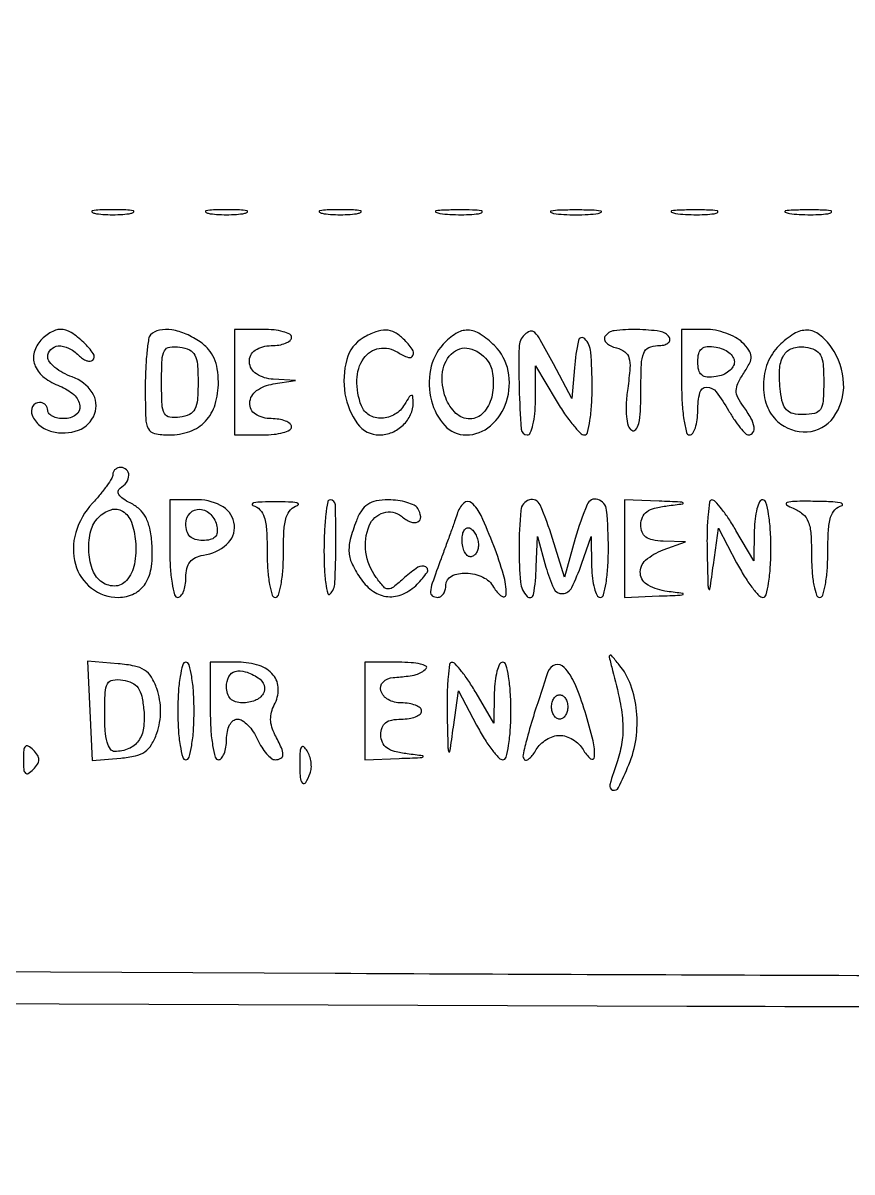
# Model space of a CAD drawing. Header units: millimetres. Extents: x 357084 to 357504, y 509210 to 509507.
# Drawn here: x 357261.86 to 357269.52, y 509429.33 to 509439.96 of the extents above; entities that cross this region are included whole.
import ezdxf

# ---------------------------------------------------------------- set-up
doc = ezdxf.new("R2010")
doc.units = ezdxf.units.MM

msp = doc.modelspace()

# ---------------------------------------------------------------- linework, layer by layer
for points in [[(357259.331, 509475.82), (357259.157, 509475.674, 0.084536), (357258.988, 509475.473, 0.134286), (357258.929, 509475.258, 0.129644), (357258.987, 509475.037, 0.07608), (357259.157, 509474.822, -0.033131), (357259.271, 509474.701, -0.069335), (357259.337, 509474.592, -0.069397), (357259.372, 509474.468, -0.033242), (357259.383, 509474.303), (357259.383, 509473.996), (357256.642, 509473.996), (357253.9, 509473.996), (357253.901, 509452.456), (357253.902, 509430.916), (357267.994, 509430.866, 0.000121), (357273.783, 509430.846, 0.000124), (357279.523, 509430.83, 0.00012), (357284.504, 509430.819, 0.000523), (357287.452, 509430.816), (357292.817, 509430.816)], [(357292.5, 509431.116), (357283.883, 509431.116, -0.000434), (357279.831, 509431.12, -0.000217), (357274.705, 509431.131, -0.000215), (357269.399, 509431.147, -0.000318), (357264.741, 509431.166), (357254.217, 509431.216), (357254.212, 509442.299, 0.000338), (357254.206, 509447.283, 0.000211), (357254.193, 509453.121, 0.000212), (357254.175, 509458.875, 0.000386)]]:
    msp.add_lwpolyline(points, format="xyb")
for points in [[(357262.518, 509438.197, 0.029693), (357262.595, 509438.187, 0.017887), (357262.687, 509438.184, 0.017887), (357262.779, 509438.187, 0.029693), (357262.856, 509438.197, 0.142433), (357262.879, 509438.209, 0.611425), (357262.876, 509438.22, 0.039503), (357262.808, 509438.228, 0.008087), (357262.687, 509438.23, 0.008087), (357262.566, 509438.228, 0.039503), (357262.498, 509438.22, 0.611425), (357262.495, 509438.209, 0.142433)], [(357263.569, 509438.197, 0.029693), (357263.646, 509438.187, 0.017887), (357263.738, 509438.184, 0.017887), (357263.83, 509438.187, 0.029693), (357263.907, 509438.197, 0.142433), (357263.931, 509438.209, 0.611425), (357263.927, 509438.22, 0.039503), (357263.859, 509438.228, 0.008087), (357263.738, 509438.23, 0.008087), (357263.617, 509438.228, 0.039503), (357263.549, 509438.22, 0.611425), (357263.546, 509438.209, 0.142433)], [(357264.621, 509438.197, 0.029693), (357264.698, 509438.187, 0.017887), (357264.79, 509438.184, 0.017887), (357264.882, 509438.187, 0.029693), (357264.959, 509438.197, 0.142433), (357264.982, 509438.209, 0.611425), (357264.979, 509438.22, 0.039503), (357264.911, 509438.228, 0.008087), (357264.79, 509438.23, 0.008087), (357264.669, 509438.228, 0.039503), (357264.601, 509438.22, 0.611425), (357264.597, 509438.209, 0.142433)], [(357265.711, 509438.196, 0.022548), (357265.802, 509438.187, 0.015659), (357265.907, 509438.184, 0.015827), (357266.007, 509438.187, 0.031163), (357266.086, 509438.197, 0.248898), (357266.1, 509438.209, 0.49082), (357266.094, 509438.22, 0.030832), (357266.013, 509438.227, 0.00738), (357265.879, 509438.229, 0.006817), (357265.744, 509438.226, 0.040183), (357265.674, 509438.219, 0.720633), (357265.673, 509438.208, 0.075924)], [(357266.761, 509438.196, 0.023547), (357266.855, 509438.187, 0.014044), (357266.967, 509438.183, 0.014044), (357267.08, 509438.187, 0.023547), (357267.174, 509438.196, 0.124239), (357267.201, 509438.208, 0.664672), (357267.198, 509438.218, 0.03126), (357267.115, 509438.226, 0.006336), (357266.967, 509438.228, 0.006336), (357266.819, 509438.226, 0.03126), (357266.736, 509438.218, 0.664672), (357266.734, 509438.208, 0.124239)], [(357267.888, 509438.196, 0.022548), (357267.98, 509438.187, 0.015659), (357268.084, 509438.184, 0.015827), (357268.185, 509438.187, 0.031163), (357268.264, 509438.197, 0.248898), (357268.278, 509438.209, 0.49082), (357268.272, 509438.22, 0.030832), (357268.191, 509438.227, 0.00738), (357268.056, 509438.229, 0.006817), (357267.922, 509438.226, 0.040183), (357267.852, 509438.219, 0.720633), (357267.851, 509438.208, 0.075924)], [(357268.94, 509438.196, 0.022548), (357269.031, 509438.187, 0.015659), (357269.136, 509438.184, 0.015827), (357269.236, 509438.187, 0.031163), (357269.315, 509438.197, 0.248898), (357269.33, 509438.209, 0.49082), (357269.323, 509438.22, 0.030832), (357269.243, 509438.227, 0.00738), (357269.108, 509438.229, 0.006817), (357268.973, 509438.226, 0.040183), (357268.903, 509438.219, 0.720633), (357268.902, 509438.208, 0.075924)], [(357262.012, 509437.012, 0.125206), (357261.958, 509436.898, 0.155088), (357261.971, 509436.782, 0.12651), (357262.054, 509436.678, 0.070906), (357262.197, 509436.599, -0.090587), (357262.327, 509436.52, -0.180878), (357262.382, 509436.416, -0.277781), (357262.346, 509436.332, -0.155573), (357262.236, 509436.298, -0.048028), (357262.179, 509436.303, -0.068025), (357262.13, 509436.32, -0.088204), (357262.098, 509436.344, -0.191087), (357262.086, 509436.373, 0.099038), (357262.08, 509436.401, 0.097945), (357262.064, 509436.426, 0.097945), (357262.04, 509436.442, 0.099038), (357262.011, 509436.448, 0.269354), (357261.946, 509436.41, 0.23334), (357261.941, 509436.33, 0.123368), (357262.013, 509436.234, 0.109258), (357262.125, 509436.178, 0.150875), (357262.369, 509436.191, 0.219513), (357262.519, 509436.341, 0.239214), (357262.496, 509436.541, 0.163826), (357262.311, 509436.684, -0.038986), (357262.225, 509436.722, -0.048318), (357262.152, 509436.771, -0.055992), (357262.102, 509436.822, -0.167193), (357262.086, 509436.868, -0.192125), (357262.114, 509436.938, -0.190705), (357262.183, 509436.97, -0.129496), (357262.278, 509436.951, -0.082199), (357262.37, 509436.885, 0.045723), (357262.407, 509436.854, 0.065644), (357262.446, 509436.834, 0.085674), (357262.479, 509436.829, 0.198541), (357262.502, 509436.838, 0.361358), (357262.507, 509436.899, 0.051691), (357262.419, 509437.003, 0.049467), (357262.301, 509437.095, 0.142166), (357262.203, 509437.124, 0.089557), (357262.158, 509437.116, 0.043118), (357262.106, 509437.091, 0.040905), (357262.055, 509437.055, 0.046259)], [(357263.037, 509437.074, 0.161051), (357263.018, 509437.034, 0.011119), (357263.002, 509436.91, 0.014928), (357262.991, 509436.757, 0.010625), (357262.987, 509436.585, 0.007185), (357262.991, 509436.299, 0.10957), (357263.016, 509436.204, 0.234203), (357263.074, 509436.16, 0.046356), (357263.207, 509436.147, 0.085219), (357263.4, 509436.18, 0.120719), (357263.544, 509436.275, 0.115196), (357263.633, 509436.43, 0.072986), (357263.663, 509436.637, 0.040604), (357263.653, 509436.758, 0.065421), (357263.623, 509436.857, 0.072017), (357263.572, 509436.939, 0.062224), (357263.496, 509437.007, 0.050256), (357263.365, 509437.08, 0.066479), (357263.233, 509437.118, 0.080936), (357263.118, 509437.116, 0.152923)], [(357263.813, 509436.636), (357263.813, 509436.147), (357264.076, 509436.147, 0.027026), (357264.177, 509436.153, 0.042582), (357264.262, 509436.169, 0.052312), (357264.322, 509436.194, 0.277684), (357264.339, 509436.223, 0.226478), (357264.325, 509436.251, 0.074992), (357264.284, 509436.276, 0.057076), (357264.223, 509436.292, 0.038131), (357264.151, 509436.298, -0.140518), (357264.006, 509436.339, -0.27425), (357263.953, 509436.443, -0.22705), (357264.016, 509436.557, -0.117815), (357264.17, 509436.619), (357264.377, 509436.651), (357264.17, 509436.662, -0.129317), (357264.015, 509436.712, -0.239895), (357263.949, 509436.823, -0.271961), (357264.004, 509436.93, -0.143169), (357264.151, 509436.973, 0.038131), (357264.223, 509436.979, 0.057076), (357264.284, 509436.996, 0.074992), (357264.325, 509437.02, 0.226478), (357264.339, 509437.049, 0.277684), (357264.322, 509437.078, 0.052312), (357264.262, 509437.102, 0.042582), (357264.177, 509437.118, 0.027026), (357264.076, 509437.124), (357263.813, 509437.124)], [(357265.002, 509437.046, 0.197877), (357264.849, 509436.845, 0.107006), (357264.833, 509436.529, 0.115225), (357264.949, 509436.251, 0.241194), (357265.152, 509436.147, 0.099509), (357265.268, 509436.171, 0.091353), (357265.371, 509436.238, 0.094085), (357265.44, 509436.335, 0.114002), (357265.463, 509436.444, 0.02108), (357265.46, 509436.503, 0.439142), (357265.447, 509436.513, 0.207524), (357265.427, 509436.5, 0.009158), (357265.384, 509436.429, -0.126242), (357265.294, 509436.338, -0.128048), (357265.172, 509436.302, -0.142699), (357265.057, 509436.331, -0.168845), (357264.985, 509436.416, -0.095375), (357264.943, 509436.656, -0.146493), (357265.006, 509436.856, -0.206219), (357265.148, 509436.947, -0.181916), (357265.321, 509436.912, 0.051478), (357265.419, 509436.864, 0.395186), (357265.461, 509436.882, 0.26776), (357265.455, 509436.94, 0.039226), (357265.375, 509437.034, 0.071261), (357265.294, 509437.094, 0.11752), (357265.212, 509437.117, 0.099518), (357265.118, 509437.101, 0.041109)], [(357265.74, 509436.986, 0.138885), (357265.623, 509436.75, 0.108198), (357265.632, 509436.463, 0.123793), (357265.756, 509436.234, 0.210679), (357265.952, 509436.147, 0.18079), (357266.179, 509436.232, 0.137236), (357266.326, 509436.456, 0.127256), (357266.342, 509436.738, 0.148304), (357266.216, 509436.973, 0.052883), (357266.084, 509437.08, 0.137629), (357265.968, 509437.116, 0.149868), (357265.857, 509437.085, 0.066893)], [(357266.492, 509437.074, 0.193173), (357266.442, 509436.958, 0.012283), (357266.443, 509436.58, 0.009829), (357266.461, 509436.2, 0.394915), (357266.517, 509436.147, 0.303081), (357266.546, 509436.167, 0.04014), (357266.57, 509436.241, 0.03557), (357266.587, 509436.344, 0.022191), (357266.593, 509436.467), (357266.593, 509436.786), (357266.785, 509436.467, 0.015225), (357266.863, 509436.344, 0.021695), (357266.941, 509436.241, 0.01856), (357267.009, 509436.163, 0.205045), (357267.047, 509436.147, 0.345417), (357267.075, 509436.169, 0.02113), (357267.097, 509436.28, 0.024216), (357267.112, 509436.425, 0.014776), (357267.118, 509436.598, 0.019362), (357267.105, 509436.913, 0.175356), (357267.049, 509437.037, 0.600894), (357266.99, 509437.02, 0.030736), (357266.953, 509436.767), (357266.93, 509436.485), (357266.759, 509436.804, 0.004087), (357266.637, 509437.028, 0.069004), (357266.587, 509437.095, 0.282172), (357266.544, 509437.106, 0.118945)], [(357267.236, 509437.057, 0.216585), (357267.232, 509437.029, 0.124745), (357267.25, 509436.999, 0.082527), (357267.289, 509436.971, 0.047449), (357267.343, 509436.952, -0.089747), (357267.42, 509436.916, -0.173834), (357267.458, 509436.861, -0.088226), (357267.467, 509436.767, -0.01319), (357267.446, 509436.577, 0.019404), (357267.432, 509436.432, 0.039141), (357267.434, 509436.316, 0.051349), (357267.451, 509436.233, 0.180455), (357267.484, 509436.19, 0.376229), (357267.521, 509436.197, 0.115324), (357267.548, 509436.252, 0.044879), (357267.564, 509436.367, 0.01158), (357267.568, 509436.556, -0.009435), (357267.573, 509436.798, -0.079413), (357267.594, 509436.904, -0.19537), (357267.64, 509436.955, -0.111537), (357267.723, 509436.973, 0.047867), (357267.779, 509436.979, 0.104212), (357267.818, 509436.996, 0.181468), (357267.835, 509437.02, 0.202618), (357267.831, 509437.049, 0.221556), (357267.745, 509437.105, 0.032699), (357267.533, 509437.122, 0.03252), (357267.32, 509437.111, 0.229276)], [(357267.944, 509436.636, 0.013867), (357267.949, 509436.445, 0.024301), (357267.965, 509436.288, 0.022017), (357267.989, 509436.171, 0.345347), (357268.019, 509436.147, 0.254951), (357268.048, 509436.163, 0.06271), (357268.072, 509436.214, 0.048861), (357268.088, 509436.286, 0.031626), (357268.094, 509436.373, -0.056221), (357268.113, 509436.539, -0.349378), (357268.175, 509436.589, -0.232793), (357268.265, 509436.545, -0.035077), (357268.379, 509436.373, 0.01755), (357268.432, 509436.287, 0.024503), (357268.486, 509436.214, 0.02252), (357268.534, 509436.16, 0.199272), (357268.563, 509436.148, 0.252955), (357268.604, 509436.17, 0.194382), (357268.615, 509436.22, 0.0838), (357268.585, 509436.304, 0.029308), (357268.515, 509436.411, -0.039058), (357268.464, 509436.494, -0.12193), (357268.449, 509436.558, -0.112362), (357268.465, 509436.624, -0.030601), (357268.518, 509436.718, 0.027529), (357268.574, 509436.813, 0.130319), (357268.587, 509436.874, 0.146992), (357268.567, 509436.93, 0.03832), (357268.505, 509437.003, 0.072451), (357268.442, 509437.049, 0.038739), (357268.354, 509437.088, 0.03758), (357268.257, 509437.115, 0.047779), (357268.164, 509437.124), (357267.944, 509437.124)], [(357268.845, 509436.973, 0.103409), (357268.739, 509436.812, 0.088959), (357268.7, 509436.614, 0.092066), (357268.732, 509436.42, 0.122185), (357268.832, 509436.272, 0.201493), (357269.105, 509436.176, 0.224585), (357269.348, 509436.309, 0.170204), (357269.442, 509436.624, 0.141948), (357269.329, 509436.957, 0.071653), (357269.219, 509437.074, 0.161159), (357269.106, 509437.116, 0.148358), (357268.983, 509437.083, 0.05776)], [(357263.475, 509436.636, -0.019116), (357263.469, 509436.472, -0.101285), (357263.445, 509436.386, -0.164128), (357263.395, 509436.337, -0.074836), (357263.307, 509436.311, -0.071445), (357263.213, 509436.311, -0.241106), (357263.164, 509436.346, -0.10971), (357263.142, 509436.428, -0.010782), (357263.138, 509436.636, -0.010782), (357263.142, 509436.843, -0.10971), (357263.164, 509436.925, -0.241106), (357263.213, 509436.96, -0.071445), (357263.307, 509436.96, -0.074836), (357263.395, 509436.934, -0.164128), (357263.445, 509436.885, -0.101285), (357263.469, 509436.8, -0.019116)], [(357266.163, 509436.816, -0.081642), (357266.189, 509436.756, -0.039195), (357266.202, 509436.673, -0.037502), (357266.202, 509436.582, -0.043868), (357266.189, 509436.497, -0.121664), (357266.111, 509436.352, -0.209178), (357265.989, 509436.296, -0.197802), (357265.859, 509436.347, -0.110989), (357265.764, 509436.49, -0.122944), (357265.735, 509436.731, -0.19235), (357265.835, 509436.912, -0.259851), (357266.004, 509436.942, -0.170788)], [(357268.432, 509436.823, -0.139711), (357268.419, 509436.778, -0.08408), (357268.382, 509436.737, -0.072525), (357268.327, 509436.704, -0.062417), (357268.263, 509436.687, -0.046777), (357268.18, 509436.683, -0.159873), (357268.13, 509436.702, -0.16992), (357268.102, 509436.746, -0.054436), (357268.094, 509436.823, -0.054436), (357268.102, 509436.901, -0.16992), (357268.13, 509436.945, -0.159873), (357268.18, 509436.964, -0.046777), (357268.263, 509436.96, -0.062417), (357268.327, 509436.942, -0.072525), (357268.382, 509436.91, -0.08408), (357268.419, 509436.868, -0.139711)], [(357269.258, 509436.636, -0.016149), (357269.252, 509436.461, -0.124134), (357269.227, 509436.384, -0.201266), (357269.174, 509436.347, -0.05449), (357269.07, 509436.335, -0.052962), (357268.974, 509436.345, -0.144875), (357268.915, 509436.378, -0.129501), (357268.879, 509436.44, -0.038644), (357268.858, 509436.548, -0.038168), (357268.85, 509436.75, -0.11846), (357268.887, 509436.881, -0.183194), (357268.967, 509436.948, -0.119789), (357269.089, 509436.96, -0.0745), (357269.177, 509436.934, -0.164283), (357269.227, 509436.886, -0.101485), (357269.252, 509436.8, -0.019107)], [(357262.687, 509435.783, -0.137331), (357262.677, 509435.747, -0.016863), (357262.632, 509435.678, -0.018929), (357262.571, 509435.598, -0.014588), (357262.499, 509435.516, 0.115838), (357262.344, 509435.244, 0.139879), (357262.342, 509434.951, 0.16282), (357262.49, 509434.73, 0.165329), (357262.74, 509434.645, 0.116326), (357262.886, 509434.68, 0.139564), (357262.989, 509434.774, 0.107746), (357263.044, 509434.931, 0.051603), (357263.049, 509435.145, 0.031852), (357263.028, 509435.285, 0.070483), (357262.991, 509435.386, 0.085853), (357262.933, 509435.461, 0.069233), (357262.849, 509435.518, -0.032986), (357262.782, 509435.557, -0.095261), (357262.744, 509435.595, -0.198731), (357262.737, 509435.628, -0.210864), (357262.755, 509435.655, 0.101334), (357262.813, 509435.709, 0.145681), (357262.835, 509435.775, 0.211196), (357262.814, 509435.826, 0.195655), (357262.762, 509435.847, 0.084057), (357262.733, 509435.842, 0.093107), (357262.709, 509435.828, 0.100505), (357262.693, 509435.807, 0.116351)], [(357263.213, 509435.096, 0.015416), (357263.218, 509434.922, 0.025878), (357263.235, 509434.777, 0.024068), (357263.258, 509434.668, 0.339565), (357263.288, 509434.645, 0.221993), (357263.316, 509434.659, 0.076815), (357263.341, 509434.699, 0.058415), (357263.357, 509434.758, 0.039255), (357263.363, 509434.828, -0.054765), (357263.372, 509434.913, -0.111518), (357263.401, 509434.973, -0.12044), (357263.451, 509435.013, -0.070259), (357263.524, 509435.035, 0.143071), (357263.739, 509435.134, 0.240701), (357263.811, 509435.314, 0.235332), (357263.708, 509435.481, 0.139937), (357263.478, 509435.547), (357263.213, 509435.547)], [(357263.982, 509435.495, -0.142739), (357264.047, 509435.456, -0.11525), (357264.087, 509435.386, -0.059277), (357264.108, 509435.264, -0.013064), (357264.114, 509435.053, 0.017338), (357264.119, 509434.897, 0.028229), (357264.136, 509434.765, 0.02758), (357264.16, 509434.667, 0.330911), (357264.189, 509434.645, 0.330911), (357264.218, 509434.667, 0.02758), (357264.242, 509434.765, 0.028229), (357264.259, 509434.897, 0.017338), (357264.264, 509435.053, -0.013064), (357264.269, 509435.264, -0.059277), (357264.29, 509435.386, -0.11525), (357264.331, 509435.456, -0.142739), (357264.395, 509435.495, 0.426272), (357264.402, 509435.507, 0.284687), (357264.389, 509435.519, 0.032121), (357264.311, 509435.527, 0.009088), (357264.189, 509435.529, 0.009088), (357264.067, 509435.527, 0.032121), (357263.989, 509435.519, 0.284687), (357263.975, 509435.507, 0.426272)], [(357264.639, 509435.084, 0.010988), (357264.643, 509434.91, 0.021891), (357264.655, 509434.772, 0.026556), (357264.673, 509434.68, 0.585412), (357264.694, 509434.675, 0.186986), (357264.74, 509434.78, 0.010861), (357264.749, 509435.138, 0.008414), (357264.744, 509435.5, 0.404919), (357264.696, 509435.547, 0.364163), (357264.673, 509435.528, 0.013387), (357264.656, 509435.411, 0.018845), (357264.644, 509435.261, 0.011417)], [(357264.938, 509435.354, 0.026609), (357264.882, 509435.18, 0.08454), (357264.871, 509435.058, 0.09448), (357264.902, 509434.947, 0.03846), (357264.982, 509434.812, 0.090788), (357265.096, 509434.7, 0.128357), (357265.229, 509434.652, 0.128325), (357265.369, 509434.676, 0.090718), (357265.501, 509434.767, 0.045869), (357265.592, 509434.876, 0.451583), (357265.579, 509434.927, 0.27156), (357265.507, 509434.923, 0.037785), (357265.384, 509434.828, -0.013971), (357265.281, 509434.74, -0.173822), (357265.233, 509434.723, -0.213523), (357265.191, 509434.742, -0.022315), (357265.121, 509434.83, -0.123395), (357265.026, 509435.064, -0.13396), (357265.057, 509435.308, -0.223211), (357265.188, 509435.428, -0.253395), (357265.355, 509435.395, 0.072106), (357265.44, 509435.343, 0.214819), (357265.507, 509435.344, 0.321432), (357265.533, 509435.39, 0.11013), (357265.506, 509435.467, 0.141776), (357265.472, 509435.497, 0.041956), (357265.406, 509435.523, 0.038408), (357265.323, 509435.541, 0.033161), (357265.234, 509435.547, 0.044403), (357265.122, 509435.537, 0.100208), (357265.043, 509435.505, 0.105426), (357264.985, 509435.447, 0.052631)], [(357265.869, 509435.415, -0.005757), (357265.846, 509435.346, -0.00163), (357265.808, 509435.239, -0.001642), (357265.764, 509435.119, -0.001735), (357265.721, 509435.001, 0.004143), (357265.64, 509434.777, 0.063751), (357265.623, 509434.697, 0.278313), (357265.64, 509434.66, 0.143436), (357265.691, 509434.645, 0.148195), (357265.719, 509434.654, 0.098894), (357265.744, 509434.679, 0.082425), (357265.76, 509434.715, 0.064853), (357265.766, 509434.758, -0.287501), (357265.818, 509434.842, -0.12365), (357265.952, 509434.87, -0.098464), (357266.108, 509434.832, -0.158019), (357266.207, 509434.74, 0.109536), (357266.283, 509434.655, 0.610881), (357266.323, 509434.676, 0.071675), (357266.298, 509434.855, 0.020184), (357266.208, 509435.123, 0.015425), (357266.091, 509435.401, 0.108281), (357266.003, 509435.519, 0.390378), (357265.931, 509435.516, 0.120889)], [(357266.442, 509435.096, 0.022696), (357266.456, 509434.786, 0.168156), (357266.516, 509434.654, 0.618887), (357266.576, 509434.672, 0.033509), (357266.601, 509434.927), (357266.611, 509435.209), (357266.69, 509434.925, 0.040274), (357266.763, 509434.727, 0.313759), (357266.844, 509434.68, 0.262662), (357266.929, 509434.737, 0.03223), (357267.019, 509434.952), (357267.109, 509435.209), (357267.113, 509434.927, 0.025181), (357267.12, 509434.819, 0.039733), (357267.138, 509434.728, 0.047226), (357267.163, 509434.664, 0.284156), (357267.193, 509434.645, 0.339565), (357267.222, 509434.668, 0.024068), (357267.246, 509434.777, 0.025878), (357267.262, 509434.922, 0.015416), (357267.268, 509435.096, 0.024059), (357267.251, 509435.452, 0.302941), (357267.17, 509435.551, 0.388365), (357267.07, 509435.504, 0.028501), (357266.962, 509435.19), (357266.862, 509434.833), (357266.751, 509435.19, 0.02705), (357266.636, 509435.501, 0.380905), (357266.537, 509435.547, 0.305062), (357266.458, 509435.45, 0.023038)], [(357267.418, 509435.096), (357267.418, 509434.645), (357267.737, 509434.658, 0.001178), (357267.932, 509434.665, 0.118219), (357267.958, 509434.673, 0.719386), (357267.956, 509434.681, 0.002653), (357267.812, 509434.7, -0.09483), (357267.635, 509434.757, -0.247815), (357267.563, 509434.865, -0.242259), (357267.612, 509434.988, -0.092097), (357267.775, 509435.084), (357267.981, 509435.159), (357267.775, 509435.165, -0.03833), (357267.676, 509435.176, -0.113116), (357267.614, 509435.202, -0.149341), (357267.58, 509435.248, -0.086545), (357267.568, 509435.317, -0.100783), (357267.582, 509435.386, -0.1371), (357267.622, 509435.436, -0.094495), (357267.695, 509435.47, -0.030931), (357267.812, 509435.492, 0.002653), (357267.956, 509435.511, 0.719386), (357267.958, 509435.519, 0.118219), (357267.932, 509435.527, 0.001178), (357267.737, 509435.535), (357267.418, 509435.547)], [(357268.18, 509435.077, 0.000645), (357268.188, 509434.756, 0.096886), (357268.196, 509434.72, 0.754551), (357268.206, 509434.721, 0.001715), (357268.238, 509434.946), (357268.284, 509435.284), (357268.453, 509434.965, 0.016787), (357268.524, 509434.842, 0.023919), (357268.594, 509434.739, 0.021464), (357268.658, 509434.662, 0.211731), (357268.696, 509434.645, 0.342186), (357268.725, 509434.668, 0.022543), (357268.748, 509434.778, 0.02512), (357268.764, 509434.923, 0.015349), (357268.77, 509435.096, 0.015416), (357268.764, 509435.27, 0.025878), (357268.748, 509435.415, 0.024068), (357268.724, 509435.524, 0.339565), (357268.695, 509435.547, 0.284825), (357268.665, 509435.529, 0.04736), (357268.641, 509435.464, 0.039788), (357268.623, 509435.373, 0.025185), (357268.616, 509435.265), (357268.613, 509434.983), (357268.447, 509435.264, 0.01377), (357268.38, 509435.372, 0.019899), (357268.314, 509435.463, 0.016086), (357268.255, 509435.532, 0.209461), (357268.225, 509435.546, 0.374988), (357268.203, 509435.527, 0.013247), (357268.189, 509435.409, 0.018709), (357268.18, 509435.257, 0.011257)], [(357268.976, 509435.469, -0.079559), (357269.064, 509435.416, -0.127882), (357269.115, 509435.345, -0.075748), (357269.139, 509435.232, -0.014966), (357269.145, 509435.023, 0.018709), (357269.151, 509434.879, 0.030344), (357269.167, 509434.757, 0.031132), (357269.191, 509434.667, 0.323127), (357269.22, 509434.645, 0.330911), (357269.25, 509434.667, 0.02758), (357269.273, 509434.765, 0.028229), (357269.29, 509434.897, 0.017338), (357269.295, 509435.053, -0.013064), (357269.301, 509435.264, -0.059277), (357269.322, 509435.386, -0.11525), (357269.362, 509435.456, -0.142739), (357269.427, 509435.495, 0.54726), (357269.431, 509435.508, 0.183881), (357269.409, 509435.52, 0.027659), (357269.319, 509435.529, 0.008626), (357269.183, 509435.533, 0.005149), (357268.988, 509435.533, 0.0727), (357268.919, 509435.522, 0.625684), (357268.915, 509435.502, 0.055727)], [(357262.897, 509435.164, -0.06689), (357262.887, 509434.951, -0.134905), (357262.814, 509434.801, -0.215811), (357262.701, 509434.75, -0.175157), (357262.574, 509434.796, -0.140903), (357262.496, 509434.91, -0.071012), (357262.465, 509435.084, -0.070692), (357262.484, 509435.261, -0.135235), (357262.554, 509435.384, -0.117125), (357262.671, 509435.456, -0.225703), (357262.778, 509435.442, -0.166296), (357262.859, 509435.341, -0.064818)], [(357263.649, 509435.302, -0.081073), (357263.651, 509435.243, -0.164476), (357263.631, 509435.203, -0.142094), (357263.587, 509435.179, -0.055256), (357263.519, 509435.171, -0.067185), (357263.449, 509435.181, -0.12999), (357263.4, 509435.209, -0.12999), (357263.372, 509435.257, -0.067185), (357263.363, 509435.327, -0.188778), (357263.401, 509435.425, -0.232055), (357263.492, 509435.46, -0.183129), (357263.593, 509435.411, -0.143076)], [(357266.066, 509435.129, -0.067639), (357266.061, 509435.088, -0.08433), (357266.044, 509435.053, -0.09965), (357266.02, 509435.029, -0.142666), (357265.991, 509435.021, -0.195654), (357265.962, 509435.033, -0.086673), (357265.938, 509435.066, -0.066561), (357265.922, 509435.116, -0.0466), (357265.916, 509435.176, -0.047867), (357265.921, 509435.232, -0.104212), (357265.938, 509435.271, -0.181468), (357265.963, 509435.288, -0.202618), (357265.991, 509435.284, -0.08825), (357266.02, 509435.258, -0.053305), (357266.044, 509435.219, -0.051278), (357266.061, 509435.174, -0.061875)], [(357267.307, 509433.97, -0.014112), (357267.374, 509433.684, -0.038026), (357267.401, 509433.477, -0.050176), (357267.393, 509433.305, -0.046887), (357267.351, 509433.134, 0.014791), (357267.281, 509432.913, 0.40138), (357267.307, 509432.863, 0.375561), (357267.361, 509432.886, 0.014564), (357267.457, 509433.098, 0.064147), (357267.523, 509433.338, 0.05923), (357267.528, 509433.593, 0.061759), (357267.475, 509433.832, 0.085525), (357267.367, 509434.022, 0.004862), (357267.296, 509434.107, 0.416999), (357267.281, 509434.108, 0.283146), (357267.275, 509434.091, 0.003513)], [(357262.475, 509433.596), (357262.497, 509433.137), (357262.76, 509433.159, 0.034127), (357262.896, 509433.18, 0.094957), (357262.984, 509433.218, 0.107634), (357263.045, 509433.283, 0.051526), (357263.094, 509433.388, 0.042791), (357263.12, 509433.489, 0.041327), (357263.129, 509433.594, 0.041327), (357263.12, 509433.699, 0.042791), (357263.094, 509433.801, 0.052459), (357263.044, 509433.907, 0.113669), (357262.981, 509433.972, 0.094071), (357262.888, 509434.01, 0.028605), (357262.737, 509434.031), (357262.452, 509434.054)], [(357263.288, 509433.594, 0.015416), (357263.293, 509433.42, 0.025878), (357263.31, 509433.275, 0.024068), (357263.333, 509433.166, 0.339565), (357263.363, 509433.144, 0.339565), (357263.392, 509433.166, 0.024068), (357263.416, 509433.275, 0.025878), (357263.433, 509433.42, 0.015416), (357263.438, 509433.594, 0.015416), (357263.433, 509433.768, 0.025878), (357263.416, 509433.913, 0.024068), (357263.392, 509434.022, 0.339565), (357263.363, 509434.045, 0.339565), (357263.333, 509434.022, 0.024068), (357263.31, 509433.913, 0.025878), (357263.293, 509433.768, 0.015416)], [(357263.588, 509433.594, 0.015416), (357263.593, 509433.42, 0.025878), (357263.61, 509433.275, 0.024068), (357263.634, 509433.166, 0.339565), (357263.663, 509433.144, 0.226478), (357263.692, 509433.157, 0.074992), (357263.716, 509433.199, 0.057076), (357263.733, 509433.259, 0.038131), (357263.738, 509433.331, -0.048941), (357263.746, 509433.405, -0.074201), (357263.767, 509433.465, -0.097497), (357263.8, 509433.505, -0.174274), (357263.839, 509433.519, -0.145081), (357263.884, 509433.506, -0.053401), (357263.935, 509433.464, -0.047285), (357263.985, 509433.403, -0.041165), (357264.025, 509433.331, 0.031507), (357264.063, 509433.259, 0.039814), (357264.108, 509433.199, 0.044326), (357264.152, 509433.156, 0.171894), (357264.187, 509433.144, 0.123412), (357264.24, 509433.157, 0.278482), (357264.26, 509433.19, 0.106144), (357264.245, 509433.254, 0.01541), (357264.186, 509433.375, -0.052536), (357264.157, 509433.446, -0.064658), (357264.146, 509433.516, -0.067634), (357264.154, 509433.585, -0.065909), (357264.179, 509433.65, 0.130256), (357264.217, 509433.798, 0.17407), (357264.17, 509433.927, 0.14128), (357264.039, 509434.015, 0.078188), (357263.848, 509434.045), (357263.588, 509434.045)], [(357265.015, 509433.594), (357265.015, 509433.144), (357265.334, 509433.156, 0.001178), (357265.529, 509433.163, 0.118219), (357265.555, 509433.171, 0.719386), (357265.553, 509433.179, 0.002653), (357265.409, 509433.198, -0.030931), (357265.292, 509433.22, -0.094495), (357265.219, 509433.254, -0.1371), (357265.179, 509433.304, -0.100783), (357265.165, 509433.374, -0.081469), (357265.176, 509433.441, -0.147696), (357265.208, 509433.486, -0.120378), (357265.265, 509433.511, -0.045002), (357265.353, 509433.519, 0.038131), (357265.425, 509433.525, 0.057076), (357265.485, 509433.541, 0.074992), (357265.527, 509433.565, 0.226478), (357265.541, 509433.594, 0.226478), (357265.527, 509433.623, 0.074992), (357265.485, 509433.647, 0.057076), (357265.425, 509433.664, 0.038131), (357265.353, 509433.669, -0.123683), (357265.232, 509433.7, -0.194618), (357265.165, 509433.78, -0.283786), (357265.185, 509433.862, -0.174565), (357265.278, 509433.904, 0.007287), (357265.416, 509433.917, 0.039158), (357265.49, 509433.932, 0.068977), (357265.54, 509433.953, 0.060344), (357265.584, 509433.988, 0.500745), (357265.581, 509434.01, 0.070902), (357265.532, 509434.028, 0.037084), (357265.444, 509434.041, 0.016955), (357265.328, 509434.045), (357265.015, 509434.045)], [(357265.777, 509433.575, 0.000645), (357265.785, 509433.254, 0.096886), (357265.793, 509433.218, 0.754551), (357265.803, 509433.22, 0.001715), (357265.835, 509433.444), (357265.881, 509433.782), (357266.05, 509433.463, 0.016787), (357266.12, 509433.34, 0.023919), (357266.191, 509433.237, 0.021464), (357266.255, 509433.16, 0.211731), (357266.293, 509433.144, 0.342186), (357266.322, 509433.166, 0.022543), (357266.345, 509433.276, 0.02512), (357266.361, 509433.421, 0.015349), (357266.367, 509433.594, 0.015416), (357266.361, 509433.768, 0.025878), (357266.345, 509433.913, 0.024068), (357266.321, 509434.022, 0.339565), (357266.292, 509434.045, 0.284825), (357266.262, 509434.027, 0.04736), (357266.238, 509433.962, 0.039788), (357266.22, 509433.871, 0.025185), (357266.213, 509433.763), (357266.21, 509433.482), (357266.044, 509433.762, 0.01377), (357265.977, 509433.87, 0.019899), (357265.911, 509433.961, 0.016086), (357265.852, 509434.03, 0.209461), (357265.822, 509434.044, 0.374988), (357265.8, 509434.025, 0.013247), (357265.786, 509433.907, 0.018709), (357265.777, 509433.755, 0.011257)], [(357266.709, 509433.957, 0.002855), (357266.583, 509433.573, 0.012359), (357266.516, 509433.342, 0.012784), (357266.479, 509433.189, 0.250901), (357266.492, 509433.144, 0.299901), (357266.511, 509433.14, 0.085531), (357266.539, 509433.157, 0.056219), (357266.571, 509433.191, 0.031564), (357266.601, 509433.238, -0.07353), (357266.64, 509433.288, -0.055652), (357266.695, 509433.33, -0.056229), (357266.757, 509433.359, -0.080157), (357266.817, 509433.369, -0.080157), (357266.877, 509433.359, -0.056229), (357266.94, 509433.33, -0.055652), (357266.995, 509433.288, -0.07353), (357267.033, 509433.238, 0.088562), (357267.103, 509433.153, 0.62148), (357267.14, 509433.169, 0.073747), (357267.126, 509433.319, 0.013688), (357267.052, 509433.588, 0.027153), (357266.959, 509433.844, 0.086522), (357266.86, 509433.997, 0.280206), (357266.775, 509434.02, 0.249508)], [(357264.03, 509433.902, -0.165725), (357264.086, 509433.832, -0.231055), (357264.077, 509433.754, -0.162197), (357264.002, 509433.691, -0.092408), (357263.884, 509433.669, -0.077002), (357263.821, 509433.679, -0.12387), (357263.775, 509433.707, -0.121293), (357263.748, 509433.755, -0.072026), (357263.738, 509433.819, -0.116192), (357263.76, 509433.912, -0.211198), (357263.819, 509433.961, -0.153085), (357263.912, 509433.958, -0.058198)], [(357262.974, 509433.602, -0.057307), (357262.971, 509433.437, -0.120188), (357262.924, 509433.318, -0.142506), (357262.835, 509433.246, -0.095311), (357262.706, 509433.22, -0.254789), (357262.665, 509433.241, -0.079479), (357262.636, 509433.306, -0.048479), (357262.617, 509433.412, -0.01853), (357262.612, 509433.562, -0.011084), (357262.616, 509433.765, -0.111095), (357262.639, 509433.847, -0.240288), (357262.687, 509433.881, -0.070544), (357262.781, 509433.881, -0.076218), (357262.864, 509433.856, -0.130594), (357262.92, 509433.809, -0.097568), (357262.954, 509433.73, -0.030449)], [(357266.892, 509433.632, -0.064853), (357266.887, 509433.589, -0.082425), (357266.87, 509433.552, -0.098894), (357266.846, 509433.528, -0.148195), (357266.817, 509433.519, -0.148195), (357266.789, 509433.528, -0.098894), (357266.764, 509433.552, -0.082425), (357266.748, 509433.589, -0.064853), (357266.742, 509433.632, -0.064853), (357266.748, 509433.675, -0.082425), (357266.764, 509433.711, -0.098894), (357266.789, 509433.736, -0.148195), (357266.817, 509433.744, -0.148195), (357266.846, 509433.736, -0.098894), (357266.87, 509433.711, -0.082425), (357266.887, 509433.675, -0.064853)], [(357261.861, 509433.144, 0.018208), (357261.864, 509433.054, 0.180052), (357261.88, 509433.02, 0.354955), (357261.906, 509433.017, 0.051663), (357261.951, 509433.053, 0.049631), (357261.991, 509433.102, 0.147822), (357262.004, 509433.144, 0.147822), (357261.991, 509433.185, 0.049631), (357261.951, 509433.234, 0.051663), (357261.906, 509433.27, 0.354955), (357261.88, 509433.267, 0.180052), (357261.864, 509433.234, 0.018208)], [(357264.415, 509433.125, 0.014704), (357264.419, 509432.98, 0.173231), (357264.44, 509432.928, 0.508946), (357264.47, 509432.932, 0.038196), (357264.512, 509433.019, 0.078095), (357264.522, 509433.065, 0.047824), (357264.519, 509433.121, 0.046657), (357264.506, 509433.178, 0.06042), (357264.483, 509433.225, 0.066116), (357264.452, 509433.263, 0.458049), (357264.431, 509433.26, 0.134771), (357264.418, 509433.222, 0.013404)]]:
    msp.add_lwpolyline(points, format="xyb", close=True)

doc.saveas('drawing.dxf')
